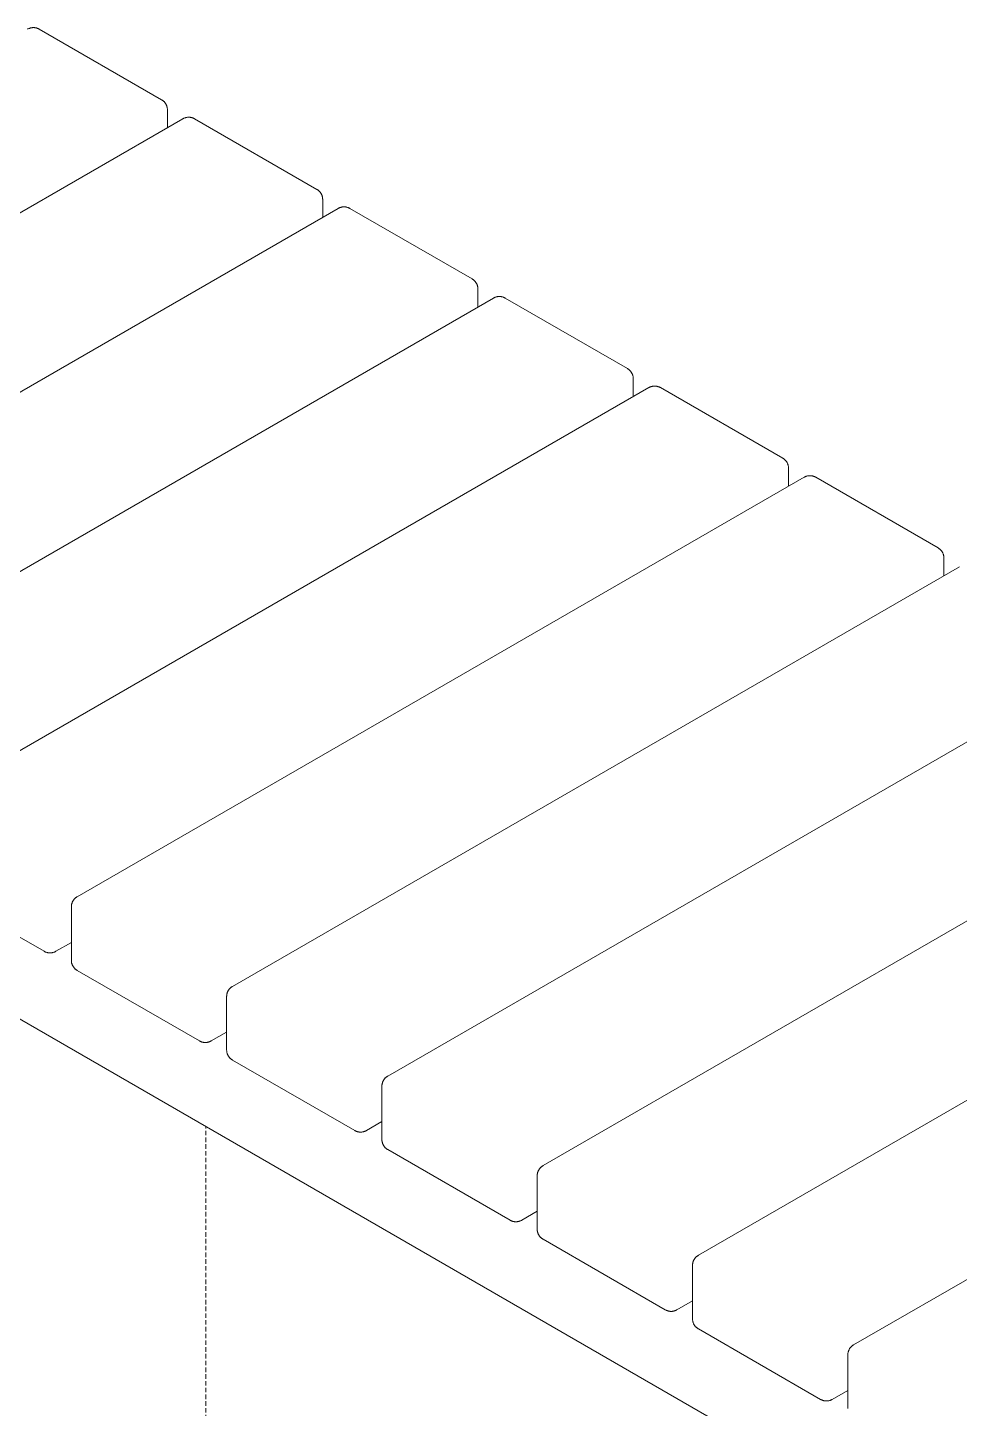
# Model space of a CAD drawing. Header units: millimetres. Extents: x -152 to 4236, y -557 to 2576.
# Drawn here: x 3355.9 to 3618.2, y 873.5 to 1262.4 of the extents above; entities that cross this region are included whole.
import ezdxf

# ---------------------------------------------------------------- set-up
doc = ezdxf.new("R2010")
doc.units = ezdxf.units.MM
doc.linetypes.add('HIDDEN', pattern=[1.905, 1.27, -0.635])
doc.layers.add('ZANO_R', color=7, linetype='Continuous', lineweight=0)
doc.layers.add('ZANO_R_przerywana', color=7, linetype='HIDDEN', lineweight=0)

msp = doc.modelspace()

# ---------------------------------------------------------------- linework, layer by layer
at = {"layer": 'ZANO_R'}
for p, q in [((3355.86, 1261.97), (3355.96, 1262.02)), ((3355.96, 1262.02), (3356.06, 1262.07)), ((3356.06, 1262.07), (3356.16, 1262.12)), ((3356.16, 1262.12), (3356.26, 1262.16)), ((3356.26, 1262.16), (3356.37, 1262.2)), ((3356.37, 1262.2), (3356.47, 1262.24)), ((3356.47, 1262.24), (3356.58, 1262.27)), ((3356.58, 1262.27), (3356.68, 1262.3)), ((3356.68, 1262.3), (3356.79, 1262.33)), ((3356.79, 1262.33), (3356.9, 1262.35)), ((3356.9, 1262.35), (3357.01, 1262.37)), ((3357.01, 1262.37), (3357.12, 1262.39)), ((3357.12, 1262.39), (3357.23, 1262.4)), ((3357.23, 1262.4), (3357.34, 1262.4)), ((3357.34, 1262.4), (3357.45, 1262.41)), ((3357.45, 1262.41), (3357.56, 1262.41)), ((3357.56, 1262.41), (3357.68, 1262.4)), ((3357.68, 1262.4), (3357.79, 1262.4)), ((3357.79, 1262.4), (3357.9, 1262.39)), ((3357.9, 1262.39), (3358.01, 1262.37)), ((3358.01, 1262.37), (3358.12, 1262.35)), ((3358.12, 1262.35), (3358.23, 1262.33)), ((3358.23, 1262.33), (3358.33, 1262.3)), ((3358.33, 1262.3), (3358.44, 1262.27)), ((3358.44, 1262.27), (3358.55, 1262.24)), ((3358.55, 1262.24), (3358.65, 1262.2)), ((3358.65, 1262.2), (3358.75, 1262.16)), ((3358.75, 1262.16), (3358.86, 1262.12)), ((3358.86, 1262.12), (3358.96, 1262.07)), ((3358.96, 1262.07), (3359.06, 1262.02)), ((3359.06, 1262.02), (3359.15, 1261.97)), ((3359.15, 1261.97), (3393.57, 1242.1)), ((3393.57, 1242.1), (3393.66, 1242.04)), ((3393.66, 1242.04), (3393.76, 1241.98)), ((3393.76, 1241.98), (3393.85, 1241.92)), ((3393.85, 1241.92), (3393.94, 1241.85)), ((3393.94, 1241.85), (3394.02, 1241.78)), ((3394.02, 1241.78), (3394.11, 1241.71)), ((3394.11, 1241.71), (3394.19, 1241.63)), ((3394.19, 1241.63), (3394.27, 1241.56)), ((3394.27, 1241.56), (3394.35, 1241.48)), ((3394.35, 1241.48), (3394.42, 1241.39)), ((3394.42, 1241.39), (3394.49, 1241.31)), ((3394.49, 1241.31), (3394.56, 1241.22)), ((3394.56, 1241.22), (3394.62, 1241.13)), ((3394.62, 1241.13), (3394.69, 1241.04)), ((3394.69, 1241.04), (3394.74, 1240.94)), ((3394.74, 1240.94), (3394.8, 1240.85)), ((3394.8, 1240.85), (3394.85, 1240.75)), ((3394.85, 1240.75), (3394.9, 1240.65)), ((3394.9, 1240.65), (3394.95, 1240.55)), ((3394.95, 1240.55), (3394.99, 1240.44)), ((3194.95, 1118.58), (3399.58, 1236.73)), ((3394.99, 1240.44), (3395.03, 1240.34)), ((3395.03, 1240.34), (3395.06, 1240.23)), ((3395.06, 1240.23), (3395.09, 1240.13)), ((3395.09, 1240.13), (3395.12, 1240.02)), ((3395.12, 1240.02), (3395.15, 1239.91)), ((3395.15, 1239.91), (3395.17, 1239.8)), ((3395.17, 1239.8), (3395.18, 1239.69)), ((3395.18, 1239.69), (3395.2, 1239.58)), ((3395.2, 1239.58), (3395.21, 1239.47)), ((3395.21, 1239.47), (3395.21, 1239.36)), ((3395.21, 1239.36), (3395.21, 1239.25)), ((3395.21, 1239.25), (3395.21, 1234.21)), ((3399.58, 1236.73), (3399.68, 1236.78)), ((3399.68, 1236.78), (3399.78, 1236.83)), ((3399.78, 1236.83), (3399.88, 1236.88)), ((3399.88, 1236.88), (3399.98, 1236.92)), ((3399.98, 1236.92), (3400.08, 1236.96)), ((3400.08, 1236.96), (3400.19, 1237)), ((3400.19, 1237), (3400.29, 1237.03)), ((3400.29, 1237.03), (3400.4, 1237.06)), ((3400.4, 1237.06), (3400.51, 1237.09)), ((3400.51, 1237.09), (3400.62, 1237.11)), ((3400.62, 1237.11), (3400.73, 1237.13)), ((3400.73, 1237.13), (3400.84, 1237.15)), ((3400.84, 1237.15), (3400.95, 1237.16)), ((3400.95, 1237.16), (3401.06, 1237.16)), ((3401.06, 1237.16), (3401.17, 1237.17)), ((3401.17, 1237.17), (3401.28, 1237.17)), ((3401.28, 1237.17), (3401.39, 1237.16)), ((3401.39, 1237.16), (3401.5, 1237.16)), ((3401.5, 1237.16), (3401.61, 1237.15)), ((3401.61, 1237.15), (3401.72, 1237.13)), ((3401.72, 1237.13), (3401.83, 1237.11)), ((3401.83, 1237.11), (3401.94, 1237.09)), ((3401.94, 1237.09), (3402.05, 1237.06)), ((3402.05, 1237.06), (3402.16, 1237.03)), ((3402.16, 1237.03), (3402.26, 1237)), ((3402.26, 1237), (3402.37, 1236.96)), ((3402.37, 1236.96), (3402.47, 1236.92)), ((3402.47, 1236.92), (3402.57, 1236.88)), ((3402.57, 1236.88), (3402.67, 1236.83)), ((3402.67, 1236.83), (3402.77, 1236.78)), ((3402.77, 1236.78), (3402.87, 1236.73)), ((3402.87, 1236.73), (3437.29, 1216.86)), ((3437.29, 1216.86), (3437.38, 1216.8)), ((3437.38, 1216.8), (3437.47, 1216.74)), ((3437.47, 1216.74), (3437.57, 1216.68)), ((3437.57, 1216.68), (3437.65, 1216.61)), ((3437.65, 1216.61), (3437.74, 1216.54)), ((3437.74, 1216.54), (3437.83, 1216.47)), ((3437.83, 1216.47), (3437.91, 1216.39)), ((3437.91, 1216.39), (3437.99, 1216.32)), ((3437.99, 1216.32), (3438.06, 1216.24)), ((3438.06, 1216.24), (3438.14, 1216.15)), ((3438.14, 1216.15), (3438.21, 1216.07)), ((3438.21, 1216.07), (3438.28, 1215.98)), ((3438.28, 1215.98), (3438.34, 1215.89)), ((3438.34, 1215.89), (3438.4, 1215.8)), ((3438.4, 1215.8), (3438.46, 1215.7)), ((3438.46, 1215.7), (3438.52, 1215.61)), ((3438.52, 1215.61), (3438.57, 1215.51)), ((3438.57, 1215.51), (3438.62, 1215.41)), ((3438.62, 1215.41), (3438.66, 1215.31)), ((3438.66, 1215.31), (3438.71, 1215.2)), ((3438.71, 1215.2), (3438.74, 1215.1)), ((3438.74, 1215.1), (3438.78, 1214.99)), ((3438.78, 1214.99), (3438.81, 1214.89)), ((3438.81, 1214.89), (3438.84, 1214.78)), ((3438.84, 1214.78), (3438.86, 1214.67)), ((3438.86, 1214.67), (3438.88, 1214.56)), ((3438.88, 1214.56), (3438.9, 1214.45)), ((3438.9, 1214.45), (3438.91, 1214.34)), ((3438.91, 1214.34), (3438.92, 1214.23)), ((3438.92, 1214.23), (3438.93, 1214.12)), ((3438.93, 1214.12), (3438.93, 1214.01)), ((3438.93, 1214.01), (3438.93, 1208.97)), ((3238.67, 1093.34), (3443.3, 1211.49)), ((3443.3, 1211.49), (3443.4, 1211.54)), ((3443.4, 1211.54), (3443.49, 1211.59)), ((3443.49, 1211.59), (3443.59, 1211.64)), ((3443.59, 1211.64), (3443.7, 1211.68)), ((3443.7, 1211.68), (3443.8, 1211.72)), ((3443.8, 1211.72), (3443.91, 1211.76)), ((3443.91, 1211.76), (3444.01, 1211.79)), ((3444.01, 1211.79), (3444.12, 1211.82)), ((3444.12, 1211.82), (3444.23, 1211.85)), ((3444.23, 1211.85), (3444.34, 1211.87)), ((3444.34, 1211.87), (3444.44, 1211.89)), ((3444.44, 1211.89), (3444.55, 1211.91)), ((3444.55, 1211.91), (3444.67, 1211.92)), ((3444.67, 1211.92), (3444.78, 1211.92)), ((3444.78, 1211.92), (3444.89, 1211.93)), ((3444.89, 1211.93), (3445, 1211.93)), ((3445, 1211.93), (3445.11, 1211.92)), ((3445.11, 1211.92), (3445.22, 1211.92)), ((3445.22, 1211.92), (3445.33, 1211.91)), ((3445.33, 1211.91), (3445.44, 1211.89)), ((3445.44, 1211.89), (3445.55, 1211.87)), ((3445.55, 1211.87), (3445.66, 1211.85)), ((3445.66, 1211.85), (3445.77, 1211.82)), ((3445.77, 1211.82), (3445.87, 1211.79)), ((3445.87, 1211.79), (3445.98, 1211.76)), ((3445.98, 1211.76), (3446.08, 1211.72)), ((3446.08, 1211.72), (3446.19, 1211.68)), ((3446.19, 1211.68), (3446.29, 1211.64)), ((3446.29, 1211.64), (3446.39, 1211.59)), ((3446.39, 1211.59), (3446.49, 1211.54)), ((3446.49, 1211.54), (3446.59, 1211.49)), ((3446.59, 1211.49), (3481, 1191.62)), ((3481, 1191.62), (3481.1, 1191.56)), ((3481.1, 1191.56), (3481.19, 1191.5)), ((3481.19, 1191.5), (3481.28, 1191.44)), ((3481.28, 1191.44), (3481.37, 1191.37)), ((3481.37, 1191.37), (3481.46, 1191.3)), ((3481.46, 1191.3), (3481.54, 1191.23)), ((3481.54, 1191.23), (3481.62, 1191.15)), ((3481.62, 1191.15), (3481.7, 1191.08)), ((3481.7, 1191.08), (3481.78, 1191)), ((3481.78, 1191), (3481.85, 1190.91)), ((3481.85, 1190.91), (3481.92, 1190.83)), ((3481.92, 1190.83), (3481.99, 1190.74)), ((3481.99, 1190.74), (3482.06, 1190.65)), ((3482.06, 1190.65), (3482.12, 1190.56)), ((3482.12, 1190.56), (3482.18, 1190.46)), ((3482.18, 1190.46), (3482.23, 1190.37)), ((3482.23, 1190.37), (3482.29, 1190.27)), ((3482.29, 1190.27), (3482.33, 1190.17)), ((3482.33, 1190.17), (3482.38, 1190.07)), ((3482.38, 1190.07), (3482.42, 1189.96)), ((3482.42, 1189.96), (3482.46, 1189.86)), ((3282.38, 1068.1), (3487.02, 1186.25)), ((3482.46, 1189.86), (3482.5, 1189.75)), ((3482.5, 1189.75), (3482.53, 1189.65)), ((3482.53, 1189.65), (3482.55, 1189.54)), ((3482.55, 1189.54), (3482.58, 1189.43)), ((3482.58, 1189.43), (3482.6, 1189.32)), ((3482.6, 1189.32), (3482.62, 1189.21)), ((3482.62, 1189.21), (3482.63, 1189.1)), ((3482.63, 1189.1), (3482.64, 1188.99)), ((3482.64, 1188.99), (3482.64, 1188.88)), ((3482.64, 1188.88), (3482.65, 1188.77)), ((3482.65, 1188.77), (3482.65, 1183.73)), ((3487.02, 1186.25), (3487.11, 1186.3)), ((3487.11, 1186.3), (3487.21, 1186.35)), ((3487.21, 1186.35), (3487.31, 1186.4)), ((3487.31, 1186.4), (3487.41, 1186.44)), ((3487.41, 1186.44), (3487.52, 1186.48)), ((3487.52, 1186.48), (3487.62, 1186.52)), ((3487.62, 1186.52), (3487.73, 1186.55)), ((3487.73, 1186.55), (3487.84, 1186.58)), ((3487.84, 1186.58), (3487.94, 1186.61)), ((3487.94, 1186.61), (3488.05, 1186.63)), ((3488.05, 1186.63), (3488.16, 1186.65)), ((3488.16, 1186.65), (3488.27, 1186.67)), ((3488.27, 1186.67), (3488.38, 1186.68)), ((3488.38, 1186.68), (3488.49, 1186.68)), ((3488.49, 1186.68), (3488.6, 1186.69)), ((3488.6, 1186.69), (3488.71, 1186.69)), ((3488.71, 1186.69), (3488.83, 1186.68)), ((3488.83, 1186.68), (3488.94, 1186.68)), ((3488.94, 1186.68), (3489.05, 1186.67)), ((3489.05, 1186.67), (3489.16, 1186.65)), ((3489.16, 1186.65), (3489.27, 1186.63)), ((3489.27, 1186.63), (3489.38, 1186.61)), ((3489.38, 1186.61), (3489.48, 1186.58)), ((3489.48, 1186.58), (3489.59, 1186.55)), ((3489.59, 1186.55), (3489.7, 1186.52)), ((3489.7, 1186.52), (3489.8, 1186.48)), ((3489.8, 1186.48), (3489.9, 1186.44)), ((3489.9, 1186.44), (3490.01, 1186.4)), ((3490.01, 1186.4), (3490.11, 1186.35)), ((3490.11, 1186.35), (3490.21, 1186.3)), ((3490.21, 1186.3), (3490.3, 1186.25)), ((3490.3, 1186.25), (3524.72, 1166.38)), ((3524.72, 1166.38), (3524.81, 1166.32)), ((3524.81, 1166.32), (3524.91, 1166.26)), ((3524.91, 1166.26), (3525, 1166.2)), ((3525, 1166.2), (3525.09, 1166.13)), ((3525.09, 1166.13), (3525.17, 1166.06)), ((3525.17, 1166.06), (3525.26, 1165.99)), ((3525.26, 1165.99), (3525.34, 1165.91)), ((3525.34, 1165.91), (3525.42, 1165.84)), ((3525.42, 1165.84), (3525.5, 1165.76)), ((3525.5, 1165.76), (3525.57, 1165.67)), ((3525.57, 1165.67), (3525.64, 1165.59)), ((3525.64, 1165.59), (3525.71, 1165.5)), ((3525.71, 1165.5), (3525.77, 1165.41)), ((3525.77, 1165.41), (3525.84, 1165.32)), ((3525.84, 1165.32), (3525.89, 1165.22)), ((3525.89, 1165.22), (3525.95, 1165.13)), ((3525.95, 1165.13), (3526, 1165.03)), ((3526, 1165.03), (3526.05, 1164.93)), ((3526.05, 1164.93), (3526.1, 1164.83)), ((3526.1, 1164.83), (3526.14, 1164.72)), ((3526.14, 1164.72), (3526.18, 1164.62)), ((3526.18, 1164.62), (3526.21, 1164.51)), ((3526.21, 1164.51), (3526.24, 1164.41)), ((3526.24, 1164.41), (3526.27, 1164.3)), ((3526.27, 1164.3), (3526.3, 1164.19)), ((3526.3, 1164.19), (3526.32, 1164.08)), ((3526.32, 1164.08), (3526.33, 1163.97)), ((3526.33, 1163.97), (3526.35, 1163.86)), ((3526.35, 1163.86), (3526.36, 1163.75)), ((3526.36, 1163.75), (3526.36, 1163.64)), ((3526.36, 1163.64), (3526.36, 1163.53)), ((3526.36, 1163.53), (3526.36, 1158.49)), ((3326.1, 1042.86), (3530.73, 1161.01)), ((3530.73, 1161.01), (3530.83, 1161.06)), ((3530.83, 1161.06), (3530.93, 1161.11)), ((3530.93, 1161.11), (3531.03, 1161.16)), ((3531.03, 1161.16), (3531.13, 1161.2)), ((3531.13, 1161.2), (3531.23, 1161.24)), ((3531.23, 1161.24), (3531.34, 1161.28)), ((3531.34, 1161.28), (3531.44, 1161.31)), ((3531.44, 1161.31), (3531.55, 1161.34)), ((3531.55, 1161.34), (3531.66, 1161.37)), ((3531.66, 1161.37), (3531.77, 1161.39)), ((3531.77, 1161.39), (3531.88, 1161.41)), ((3531.88, 1161.41), (3531.99, 1161.43)), ((3531.99, 1161.43), (3532.1, 1161.44)), ((3532.1, 1161.44), (3532.21, 1161.44)), ((3532.21, 1161.44), (3532.32, 1161.45)), ((3532.32, 1161.45), (3532.43, 1161.45)), ((3532.43, 1161.45), (3532.54, 1161.44)), ((3532.54, 1161.44), (3532.65, 1161.44)), ((3532.65, 1161.44), (3532.76, 1161.43)), ((3532.76, 1161.43), (3532.87, 1161.41)), ((3532.87, 1161.41), (3532.98, 1161.39)), ((3532.98, 1161.39), (3533.09, 1161.37)), ((3533.09, 1161.37), (3533.2, 1161.34)), ((3533.2, 1161.34), (3533.31, 1161.31)), ((3533.31, 1161.31), (3533.41, 1161.28)), ((3533.41, 1161.28), (3533.52, 1161.24)), ((3533.52, 1161.24), (3533.62, 1161.2)), ((3533.62, 1161.2), (3533.72, 1161.16)), ((3533.72, 1161.16), (3533.82, 1161.11)), ((3533.82, 1161.11), (3533.92, 1161.06)), ((3533.92, 1161.06), (3534.02, 1161.01)), ((3534.02, 1161.01), (3568.44, 1141.14)), ((3568.44, 1141.14), (3568.53, 1141.08)), ((3568.53, 1141.08), (3568.62, 1141.02)), ((3568.62, 1141.02), (3568.72, 1140.96)), ((3568.72, 1140.96), (3568.8, 1140.89)), ((3568.8, 1140.89), (3568.89, 1140.82)), ((3568.89, 1140.82), (3568.98, 1140.75)), ((3568.98, 1140.75), (3569.06, 1140.67)), ((3569.06, 1140.67), (3569.14, 1140.6)), ((3569.14, 1140.6), (3569.21, 1140.52)), ((3569.21, 1140.52), (3569.29, 1140.43)), ((3569.29, 1140.43), (3569.36, 1140.35)), ((3569.36, 1140.35), (3569.43, 1140.26)), ((3569.43, 1140.26), (3569.49, 1140.17)), ((3569.49, 1140.17), (3569.55, 1140.08)), ((3569.55, 1140.08), (3569.61, 1139.98)), ((3569.61, 1139.98), (3569.67, 1139.89)), ((3569.67, 1139.89), (3569.72, 1139.79)), ((3569.72, 1139.79), (3569.77, 1139.69)), ((3569.77, 1139.69), (3569.81, 1139.59)), ((3569.81, 1139.59), (3569.86, 1139.48)), ((3569.86, 1139.48), (3569.89, 1139.38)), ((3369.82, 1017.62), (3574.45, 1135.77)), ((3569.89, 1139.38), (3569.93, 1139.27)), ((3569.93, 1139.27), (3569.96, 1139.17)), ((3569.96, 1139.17), (3569.99, 1139.06)), ((3569.99, 1139.06), (3570.01, 1138.95)), ((3570.01, 1138.95), (3570.03, 1138.84)), ((3570.03, 1138.84), (3570.05, 1138.73)), ((3570.05, 1138.73), (3570.06, 1138.62)), ((3570.06, 1138.62), (3570.07, 1138.51)), ((3570.07, 1138.51), (3570.08, 1138.4)), ((3570.08, 1138.4), (3570.08, 1138.29)), ((3570.08, 1138.29), (3570.08, 1133.25)), ((3574.45, 1135.77), (3574.55, 1135.82)), ((3574.55, 1135.82), (3574.64, 1135.87)), ((3574.64, 1135.87), (3574.75, 1135.92)), ((3574.75, 1135.92), (3574.85, 1135.96)), ((3574.85, 1135.96), (3574.95, 1136)), ((3574.95, 1136), (3575.06, 1136.04)), ((3575.06, 1136.04), (3575.16, 1136.07)), ((3575.16, 1136.07), (3575.27, 1136.1)), ((3575.27, 1136.1), (3575.38, 1136.13)), ((3575.38, 1136.13), (3575.49, 1136.15)), ((3575.49, 1136.15), (3575.59, 1136.17)), ((3575.59, 1136.17), (3575.7, 1136.19)), ((3575.7, 1136.19), (3575.82, 1136.2)), ((3575.82, 1136.2), (3575.93, 1136.2)), ((3575.93, 1136.2), (3576.04, 1136.21)), ((3576.04, 1136.21), (3576.15, 1136.21)), ((3576.15, 1136.21), (3576.26, 1136.2)), ((3576.26, 1136.2), (3576.37, 1136.2)), ((3576.37, 1136.2), (3576.48, 1136.19)), ((3576.48, 1136.19), (3576.59, 1136.17)), ((3576.59, 1136.17), (3576.7, 1136.15)), ((3576.7, 1136.15), (3576.81, 1136.13)), ((3576.81, 1136.13), (3576.92, 1136.1)), ((3576.92, 1136.1), (3577.02, 1136.07)), ((3577.02, 1136.07), (3577.13, 1136.04)), ((3577.13, 1136.04), (3577.24, 1136)), ((3577.24, 1136), (3577.34, 1135.96)), ((3577.34, 1135.96), (3577.44, 1135.92)), ((3577.44, 1135.92), (3577.54, 1135.87)), ((3577.54, 1135.87), (3577.64, 1135.82)), ((3577.64, 1135.82), (3577.74, 1135.77)), ((3577.74, 1135.77), (3612.15, 1115.9)), ((3103.58, 1127.55), (3931.41, 649.6)), ((3612.15, 1115.9), (3612.25, 1115.84)), ((3612.25, 1115.84), (3612.34, 1115.78)), ((3612.34, 1115.78), (3612.43, 1115.72)), ((3612.43, 1115.72), (3612.52, 1115.65)), ((3612.52, 1115.65), (3612.61, 1115.58)), ((3612.61, 1115.58), (3612.69, 1115.51)), ((3612.69, 1115.51), (3612.77, 1115.43)), ((3612.77, 1115.43), (3612.85, 1115.36)), ((3612.85, 1115.36), (3612.93, 1115.28)), ((3612.93, 1115.28), (3613, 1115.19)), ((3613, 1115.19), (3613.07, 1115.11)), ((3613.07, 1115.11), (3613.14, 1115.02)), ((3613.14, 1115.02), (3613.21, 1114.93)), ((3613.21, 1114.93), (3613.27, 1114.84)), ((3613.27, 1114.84), (3613.33, 1114.74)), ((3613.33, 1114.74), (3613.38, 1114.65)), ((3613.38, 1114.65), (3613.44, 1114.55)), ((3613.44, 1114.55), (3613.48, 1114.45)), ((3613.48, 1114.45), (3613.53, 1114.35)), ((3613.53, 1114.35), (3613.57, 1114.24)), ((3613.57, 1114.24), (3613.61, 1114.14)), ((3613.61, 1114.14), (3613.65, 1114.03)), ((3613.65, 1114.03), (3613.68, 1113.93)), ((3613.68, 1113.93), (3613.71, 1113.82)), ((3613.71, 1113.82), (3613.73, 1113.71)), ((3613.73, 1113.71), (3613.75, 1113.6)), ((3613.75, 1113.6), (3613.77, 1113.49)), ((3613.77, 1113.49), (3613.78, 1113.38)), ((3613.78, 1113.38), (3613.79, 1113.27)), ((3613.79, 1113.27), (3613.79, 1113.16)), ((3613.79, 1113.16), (3613.8, 1113.05)), ((3613.8, 1113.05), (3613.8, 1108.01)), ((3413.53, 992.38), (3618.17, 1110.53)), ((3457.25, 967.14), (3661.88, 1085.29)), ((3500.97, 941.9), (3705.6, 1060.05)), ((3544.68, 916.66), (3749.32, 1034.81)), ((3360.52, 1002.26), (3326.1, 1022.13)), ((3368.17, 1014.89), (3368.18, 1015)), ((3368.18, 1015), (3368.19, 1015.11)), ((3368.19, 1015.11), (3368.2, 1015.22)), ((3368.2, 1015.22), (3368.22, 1015.33)), ((3368.22, 1015.33), (3368.24, 1015.44)), ((3368.24, 1015.44), (3368.26, 1015.55)), ((3368.26, 1015.55), (3368.29, 1015.65)), ((3368.29, 1015.65), (3368.32, 1015.76)), ((3368.32, 1015.76), (3368.36, 1015.87)), ((3368.36, 1015.87), (3368.4, 1015.97)), ((3368.4, 1015.97), (3368.44, 1016.07)), ((3368.44, 1016.07), (3368.48, 1016.17)), ((3368.48, 1016.17), (3368.53, 1016.27)), ((3368.53, 1016.27), (3368.59, 1016.37)), ((3368.59, 1016.37), (3368.64, 1016.47)), ((3368.64, 1016.47), (3368.7, 1016.56)), ((3368.7, 1016.56), (3368.76, 1016.65)), ((3368.76, 1016.65), (3368.83, 1016.74)), ((3368.83, 1016.74), (3368.9, 1016.83)), ((3368.9, 1016.83), (3368.97, 1016.92)), ((3368.97, 1016.92), (3369.04, 1017)), ((3369.04, 1017), (3369.12, 1017.08)), ((3369.12, 1017.08), (3369.2, 1017.16)), ((3369.2, 1017.16), (3369.28, 1017.23)), ((3369.28, 1017.23), (3369.36, 1017.31)), ((3369.36, 1017.31), (3369.45, 1017.38)), ((3369.45, 1017.38), (3369.54, 1017.44)), ((3369.54, 1017.44), (3369.63, 1017.51)), ((3369.63, 1017.51), (3369.72, 1017.57)), ((3369.72, 1017.57), (3369.82, 1017.62)), ((3368.17, 1014.78), (3368.17, 1014.89)), ((3368.17, 999.74), (3368.17, 1014.78)), ((3588.4, 891.42), (3793.03, 1009.57)), ((3368.17, 1004.78), (3363.8, 1002.26)), ((3360.61, 1002.21), (3360.52, 1002.26)), ((3360.71, 1002.16), (3360.61, 1002.21)), ((3360.81, 1002.11), (3360.71, 1002.16)), ((3360.91, 1002.07), (3360.81, 1002.11)), ((3361.02, 1002.03), (3360.91, 1002.07)), ((3361.12, 1001.99), (3361.02, 1002.03)), ((3361.23, 1001.96), (3361.12, 1001.99)), ((3361.34, 1001.93), (3361.23, 1001.96)), ((3361.44, 1001.9), (3361.34, 1001.93)), ((3361.55, 1001.88), (3361.44, 1001.9)), ((3361.66, 1001.86), (3361.55, 1001.88)), ((3361.77, 1001.84), (3361.66, 1001.86)), ((3361.88, 1001.83), (3361.77, 1001.84)), ((3361.99, 1001.83), (3361.88, 1001.83)), ((3362.1, 1001.82), (3361.99, 1001.83)), ((3362.22, 1001.82), (3362.1, 1001.82)), ((3362.33, 1001.83), (3362.22, 1001.82)), ((3362.44, 1001.83), (3362.33, 1001.83)), ((3362.55, 1001.84), (3362.44, 1001.83)), ((3362.66, 1001.86), (3362.55, 1001.84)), ((3362.77, 1001.88), (3362.66, 1001.86)), ((3362.88, 1001.9), (3362.77, 1001.88)), ((3362.98, 1001.93), (3362.88, 1001.9)), ((3363.09, 1001.96), (3362.98, 1001.93)), ((3363.2, 1001.99), (3363.09, 1001.96)), ((3363.3, 1002.03), (3363.2, 1001.99)), ((3363.41, 1002.07), (3363.3, 1002.03)), ((3363.51, 1002.11), (3363.41, 1002.07)), ((3363.61, 1002.16), (3363.51, 1002.11)), ((3363.71, 1002.21), (3363.61, 1002.16)), ((3363.8, 1002.26), (3363.71, 1002.21)), ((3368.17, 999.63), (3368.17, 999.74)), ((3368.18, 999.52), (3368.17, 999.63)), ((3368.19, 999.41), (3368.18, 999.52)), ((3368.2, 999.3), (3368.19, 999.41)), ((3368.22, 999.19), (3368.2, 999.3)), ((3368.24, 999.08), (3368.22, 999.19)), ((3368.26, 998.97), (3368.24, 999.08)), ((3368.29, 998.86), (3368.26, 998.97)), ((3368.32, 998.76), (3368.29, 998.86)), ((3368.36, 998.65), (3368.32, 998.76)), ((3368.4, 998.55), (3368.36, 998.65)), ((3368.44, 998.44), (3368.4, 998.55)), ((3368.48, 998.34), (3368.44, 998.44)), ((3368.53, 998.24), (3368.48, 998.34)), ((3368.59, 998.14), (3368.53, 998.24)), ((3368.64, 998.05), (3368.59, 998.14)), ((3368.7, 997.95), (3368.64, 998.05)), ((3368.76, 997.86), (3368.7, 997.95)), ((3368.83, 997.77), (3368.76, 997.86)), ((3368.9, 997.68), (3368.83, 997.77)), ((3368.97, 997.6), (3368.9, 997.68)), ((3369.04, 997.51), (3368.97, 997.6)), ((3369.12, 997.43), (3369.04, 997.51)), ((3369.2, 997.36), (3369.12, 997.43)), ((3369.28, 997.28), (3369.2, 997.36)), ((3369.36, 997.21), (3369.28, 997.28)), ((3369.45, 997.14), (3369.36, 997.21)), ((3369.54, 997.07), (3369.45, 997.14)), ((3369.63, 997.01), (3369.54, 997.07)), ((3369.72, 996.95), (3369.63, 997.01)), ((3369.82, 996.89), (3369.72, 996.95)), ((3404.23, 977.02), (3369.82, 996.89)), ((3412.61, 991.59), (3412.68, 991.68)), ((3412.68, 991.68), (3412.76, 991.76)), ((3412.76, 991.76), (3412.83, 991.84)), ((3412.83, 991.84), (3412.91, 991.92)), ((3412.91, 991.92), (3412.99, 991.99)), ((3412.99, 991.99), (3413.08, 992.07)), ((3413.08, 992.07), (3413.17, 992.14)), ((3413.17, 992.14), (3413.25, 992.2)), ((3413.25, 992.2), (3413.35, 992.27)), ((3413.35, 992.27), (3413.44, 992.33)), ((3413.44, 992.33), (3413.53, 992.38)), ((3411.89, 989.65), (3411.9, 989.76)), ((3411.89, 989.54), (3411.89, 989.65)), ((3411.89, 974.5), (3411.89, 989.54)), ((3411.9, 989.76), (3411.91, 989.87)), ((3411.91, 989.87), (3411.92, 989.98)), ((3411.92, 989.98), (3411.94, 990.09)), ((3411.94, 990.09), (3411.96, 990.2)), ((3411.96, 990.2), (3411.98, 990.31)), ((3411.98, 990.31), (3412.01, 990.41)), ((3412.01, 990.41), (3412.04, 990.52)), ((3412.04, 990.52), (3412.08, 990.63)), ((3412.08, 990.63), (3412.11, 990.73)), ((3412.11, 990.73), (3412.16, 990.83)), ((3412.16, 990.83), (3412.2, 990.93)), ((3412.2, 990.93), (3412.25, 991.03)), ((3412.25, 991.03), (3412.3, 991.13)), ((3412.3, 991.13), (3412.36, 991.23)), ((3412.36, 991.23), (3412.42, 991.32)), ((3412.42, 991.32), (3412.48, 991.41)), ((3412.48, 991.41), (3412.54, 991.5)), ((3412.54, 991.5), (3412.61, 991.59)), ((3404.33, 976.97), (3404.23, 977.02)), ((3404.43, 976.92), (3404.33, 976.97)), ((3404.53, 976.87), (3404.43, 976.92)), ((3404.63, 976.83), (3404.53, 976.87)), ((3404.73, 976.79), (3404.63, 976.83)), ((3404.84, 976.75), (3404.73, 976.79)), ((3404.95, 976.72), (3404.84, 976.75)), ((3405.05, 976.69), (3404.95, 976.72)), ((3405.16, 976.66), (3405.05, 976.69)), ((3405.27, 976.64), (3405.16, 976.66)), ((3405.38, 976.62), (3405.27, 976.64)), ((3405.49, 976.6), (3405.38, 976.62)), ((3405.6, 976.59), (3405.49, 976.6)), ((3405.71, 976.59), (3405.6, 976.59)), ((3405.82, 976.58), (3405.71, 976.59)), ((3405.93, 976.58), (3405.82, 976.58)), ((3406.04, 976.59), (3405.93, 976.58)), ((3406.15, 976.59), (3406.04, 976.59)), ((3406.26, 976.6), (3406.15, 976.59)), ((3406.37, 976.62), (3406.26, 976.6)), ((3406.48, 976.64), (3406.37, 976.62)), ((3406.59, 976.66), (3406.48, 976.64)), ((3406.7, 976.69), (3406.59, 976.66)), ((3406.81, 976.72), (3406.7, 976.69)), ((3406.91, 976.75), (3406.81, 976.72)), ((3407.02, 976.79), (3406.91, 976.75)), ((3407.12, 976.83), (3407.02, 976.79)), ((3407.22, 976.87), (3407.12, 976.83)), ((3407.32, 976.92), (3407.22, 976.87)), ((3407.42, 976.97), (3407.32, 976.92)), ((3407.52, 977.02), (3407.42, 976.97)), ((3411.89, 979.54), (3407.52, 977.02)), ((3411.89, 974.39), (3411.89, 974.5)), ((3411.9, 974.28), (3411.89, 974.39)), ((3411.91, 974.17), (3411.9, 974.28)), ((3411.92, 974.06), (3411.91, 974.17)), ((3411.94, 973.95), (3411.92, 974.06)), ((3411.96, 973.84), (3411.94, 973.95)), ((3411.98, 973.73), (3411.96, 973.84)), ((3412.01, 973.62), (3411.98, 973.73)), ((3412.04, 973.52), (3412.01, 973.62)), ((3412.08, 973.41), (3412.04, 973.52)), ((3412.11, 973.31), (3412.08, 973.41)), ((3412.16, 973.2), (3412.11, 973.31)), ((3412.2, 973.1), (3412.16, 973.2)), ((3412.25, 973), (3412.2, 973.1)), ((3412.3, 972.9), (3412.25, 973)), ((3412.36, 972.81), (3412.3, 972.9)), ((3412.42, 972.71), (3412.36, 972.81)), ((3412.48, 972.62), (3412.42, 972.71)), ((3412.54, 972.53), (3412.48, 972.62)), ((3412.61, 972.44), (3412.54, 972.53)), ((3412.68, 972.36), (3412.61, 972.44)), ((3412.76, 972.27), (3412.68, 972.36)), ((3412.83, 972.19), (3412.76, 972.27)), ((3412.91, 972.12), (3412.83, 972.19)), ((3412.99, 972.04), (3412.91, 972.12)), ((3413.08, 971.97), (3412.99, 972.04)), ((3413.17, 971.9), (3413.08, 971.97)), ((3413.25, 971.83), (3413.17, 971.9)), ((3413.35, 971.77), (3413.25, 971.83)), ((3413.44, 971.71), (3413.35, 971.77)), ((3413.53, 971.65), (3413.44, 971.71)), ((3447.95, 951.78), (3413.53, 971.65)), ((3455.61, 964.52), (3455.62, 964.63)), ((3455.61, 964.41), (3455.61, 964.52)), ((3455.61, 964.3), (3455.61, 964.41)), ((3455.62, 964.63), (3455.64, 964.74)), ((3455.64, 964.74), (3455.65, 964.85)), ((3455.65, 964.85), (3455.67, 964.96)), ((3455.67, 964.96), (3455.7, 965.07)), ((3455.7, 965.07), (3455.73, 965.17)), ((3455.73, 965.17), (3455.76, 965.28)), ((3455.76, 965.28), (3455.79, 965.39)), ((3455.79, 965.39), (3455.83, 965.49)), ((3455.83, 965.49), (3455.87, 965.59)), ((3455.87, 965.59), (3455.92, 965.69)), ((3455.92, 965.69), (3455.97, 965.79)), ((3455.97, 965.79), (3456.02, 965.89)), ((3456.02, 965.89), (3456.07, 965.99)), ((3456.07, 965.99), (3456.13, 966.08)), ((3456.13, 966.08), (3456.2, 966.17)), ((3456.2, 966.17), (3456.26, 966.26)), ((3456.26, 966.26), (3456.33, 966.35)), ((3456.33, 966.35), (3456.4, 966.44)), ((3456.4, 966.44), (3456.47, 966.52)), ((3456.47, 966.52), (3456.55, 966.6)), ((3456.55, 966.6), (3456.63, 966.68)), ((3456.63, 966.68), (3456.71, 966.75)), ((3456.71, 966.75), (3456.8, 966.83)), ((3456.8, 966.83), (3456.88, 966.9)), ((3456.88, 966.9), (3456.97, 966.96)), ((3456.97, 966.96), (3457.06, 967.03)), ((3457.06, 967.03), (3457.16, 967.09)), ((3457.16, 967.09), (3457.25, 967.14)), ((3455.61, 949.26), (3455.61, 964.3)), ((3455.61, 954.3), (3451.24, 951.78)), ((3448.05, 951.73), (3447.95, 951.78)), ((3448.15, 951.68), (3448.05, 951.73)), ((3448.25, 951.63), (3448.15, 951.68)), ((3448.35, 951.59), (3448.25, 951.63)), ((3448.45, 951.55), (3448.35, 951.59)), ((3448.56, 951.51), (3448.45, 951.55)), ((3448.66, 951.48), (3448.56, 951.51)), ((3448.77, 951.45), (3448.66, 951.48)), ((3448.88, 951.42), (3448.77, 951.45)), ((3448.99, 951.4), (3448.88, 951.42)), ((3449.1, 951.38), (3448.99, 951.4)), ((3449.21, 951.36), (3449.1, 951.38)), ((3449.32, 951.35), (3449.21, 951.36)), ((3449.43, 951.35), (3449.32, 951.35)), ((3449.54, 951.34), (3449.43, 951.35)), ((3449.65, 951.34), (3449.54, 951.34)), ((3449.76, 951.35), (3449.65, 951.34)), ((3449.87, 951.35), (3449.76, 951.35)), ((3449.98, 951.36), (3449.87, 951.35)), ((3450.09, 951.38), (3449.98, 951.36)), ((3450.2, 951.4), (3450.09, 951.38)), ((3450.31, 951.42), (3450.2, 951.4)), ((3450.42, 951.45), (3450.31, 951.42)), ((3450.52, 951.48), (3450.42, 951.45)), ((3450.63, 951.51), (3450.52, 951.48)), ((3450.74, 951.55), (3450.63, 951.51)), ((3450.84, 951.59), (3450.74, 951.55)), ((3450.94, 951.63), (3450.84, 951.59)), ((3451.04, 951.68), (3450.94, 951.63)), ((3451.14, 951.73), (3451.04, 951.68)), ((3451.24, 951.78), (3451.14, 951.73)), ((3455.61, 949.15), (3455.61, 949.26)), ((3455.61, 949.04), (3455.61, 949.15)), ((3455.62, 948.93), (3455.61, 949.04)), ((3455.64, 948.82), (3455.62, 948.93)), ((3455.65, 948.71), (3455.64, 948.82)), ((3455.67, 948.6), (3455.65, 948.71)), ((3455.7, 948.49), (3455.67, 948.6)), ((3455.73, 948.38), (3455.7, 948.49)), ((3455.76, 948.28), (3455.73, 948.38)), ((3455.79, 948.17), (3455.76, 948.28)), ((3455.83, 948.07), (3455.79, 948.17)), ((3455.87, 947.96), (3455.83, 948.07)), ((3455.92, 947.86), (3455.87, 947.96)), ((3455.97, 947.76), (3455.92, 947.86)), ((3456.02, 947.66), (3455.97, 947.76)), ((3456.07, 947.57), (3456.02, 947.66)), ((3456.13, 947.47), (3456.07, 947.57)), ((3456.2, 947.38), (3456.13, 947.47)), ((3456.26, 947.29), (3456.2, 947.38)), ((3456.33, 947.2), (3456.26, 947.29)), ((3456.4, 947.12), (3456.33, 947.2)), ((3456.47, 947.03), (3456.4, 947.12)), ((3456.55, 946.95), (3456.47, 947.03)), ((3456.63, 946.88), (3456.55, 946.95)), ((3456.71, 946.8), (3456.63, 946.88)), ((3456.8, 946.73), (3456.71, 946.8)), ((3456.88, 946.66), (3456.8, 946.73)), ((3456.97, 946.59), (3456.88, 946.66)), ((3457.06, 946.53), (3456.97, 946.59)), ((3457.16, 946.47), (3457.06, 946.53)), ((3457.25, 946.41), (3457.16, 946.47)), ((3491.67, 926.54), (3457.25, 946.41)), ((3499.98, 941.03), (3500.05, 941.11)), ((3500.05, 941.11), (3500.12, 941.2)), ((3500.12, 941.2), (3500.19, 941.28)), ((3500.19, 941.28), (3500.27, 941.36)), ((3500.27, 941.36), (3500.35, 941.44)), ((3500.35, 941.44), (3500.43, 941.52)), ((3500.43, 941.52), (3500.51, 941.59)), ((3500.51, 941.59), (3500.6, 941.66)), ((3500.6, 941.66), (3500.69, 941.72)), ((3500.69, 941.72), (3500.78, 941.79)), ((3500.78, 941.79), (3500.87, 941.85)), ((3500.87, 941.85), (3500.97, 941.9)), ((3499.32, 939.17), (3499.33, 939.28)), ((3499.32, 939.06), (3499.32, 939.17)), ((3499.32, 924.02), (3499.32, 939.06)), ((3499.33, 939.28), (3499.34, 939.39)), ((3499.34, 939.39), (3499.35, 939.5)), ((3499.35, 939.5), (3499.37, 939.61)), ((3499.37, 939.61), (3499.39, 939.72)), ((3499.39, 939.72), (3499.41, 939.83)), ((3499.41, 939.83), (3499.44, 939.93)), ((3499.44, 939.93), (3499.47, 940.04)), ((3499.47, 940.04), (3499.51, 940.15)), ((3499.51, 940.15), (3499.55, 940.25)), ((3499.55, 940.25), (3499.59, 940.35)), ((3499.59, 940.35), (3499.63, 940.45)), ((3499.63, 940.45), (3499.68, 940.55)), ((3499.68, 940.55), (3499.74, 940.65)), ((3499.74, 940.65), (3499.79, 940.75)), ((3499.79, 940.75), (3499.85, 940.84)), ((3499.85, 940.84), (3499.91, 940.93)), ((3499.91, 940.93), (3499.98, 941.03)), ((3491.76, 926.49), (3491.67, 926.54)), ((3491.86, 926.44), (3491.76, 926.49)), ((3491.96, 926.39), (3491.86, 926.44)), ((3492.06, 926.35), (3491.96, 926.39)), ((3492.17, 926.31), (3492.06, 926.35)), ((3492.27, 926.27), (3492.17, 926.31)), ((3492.38, 926.24), (3492.27, 926.27)), ((3492.49, 926.21), (3492.38, 926.24)), ((3492.59, 926.18), (3492.49, 926.21)), ((3492.7, 926.16), (3492.59, 926.18)), ((3492.81, 926.14), (3492.7, 926.16)), ((3492.92, 926.12), (3492.81, 926.14)), ((3493.03, 926.11), (3492.92, 926.12)), ((3493.14, 926.11), (3493.03, 926.11)), ((3493.25, 926.1), (3493.14, 926.11)), ((3493.37, 926.1), (3493.25, 926.1)), ((3493.48, 926.11), (3493.37, 926.1)), ((3493.59, 926.11), (3493.48, 926.11)), ((3493.7, 926.12), (3493.59, 926.11)), ((3493.81, 926.14), (3493.7, 926.12)), ((3493.92, 926.16), (3493.81, 926.14)), ((3494.03, 926.18), (3493.92, 926.16)), ((3494.13, 926.21), (3494.03, 926.18)), ((3494.24, 926.24), (3494.13, 926.21)), ((3494.35, 926.27), (3494.24, 926.24)), ((3494.45, 926.31), (3494.35, 926.27)), ((3494.56, 926.35), (3494.45, 926.31)), ((3494.66, 926.39), (3494.56, 926.35)), ((3494.76, 926.44), (3494.66, 926.39)), ((3494.86, 926.49), (3494.76, 926.44)), ((3494.95, 926.54), (3494.86, 926.49)), ((3499.32, 929.06), (3494.95, 926.54)), ((3499.32, 923.91), (3499.32, 924.02)), ((3499.33, 923.8), (3499.32, 923.91)), ((3499.34, 923.69), (3499.33, 923.8)), ((3499.35, 923.58), (3499.34, 923.69)), ((3499.37, 923.47), (3499.35, 923.58)), ((3499.39, 923.36), (3499.37, 923.47)), ((3499.41, 923.25), (3499.39, 923.36)), ((3499.44, 923.14), (3499.41, 923.25)), ((3499.47, 923.04), (3499.44, 923.14)), ((3499.51, 922.93), (3499.47, 923.04)), ((3499.55, 922.83), (3499.51, 922.93)), ((3499.59, 922.72), (3499.55, 922.83)), ((3499.63, 922.62), (3499.59, 922.72)), ((3499.68, 922.52), (3499.63, 922.62)), ((3499.74, 922.42), (3499.68, 922.52)), ((3499.79, 922.33), (3499.74, 922.42)), ((3499.85, 922.23), (3499.79, 922.33)), ((3499.91, 922.14), (3499.85, 922.23)), ((3499.98, 922.05), (3499.91, 922.14)), ((3500.05, 921.96), (3499.98, 922.05)), ((3500.12, 921.88), (3500.05, 921.96)), ((3500.19, 921.79), (3500.12, 921.88)), ((3500.27, 921.71), (3500.19, 921.79)), ((3500.35, 921.64), (3500.27, 921.71)), ((3500.43, 921.56), (3500.35, 921.64)), ((3500.51, 921.49), (3500.43, 921.56)), ((3500.6, 921.42), (3500.51, 921.49)), ((3500.69, 921.35), (3500.6, 921.42)), ((3500.78, 921.29), (3500.69, 921.35)), ((3500.87, 921.23), (3500.78, 921.29)), ((3500.97, 921.17), (3500.87, 921.23)), ((3535.38, 901.3), (3500.97, 921.17)), ((3543.04, 913.93), (3543.05, 914.04)), ((3543.04, 913.82), (3543.04, 913.93)), ((3543.05, 914.04), (3543.06, 914.15)), ((3543.06, 914.15), (3543.07, 914.26)), ((3543.07, 914.26), (3543.09, 914.37)), ((3543.09, 914.37), (3543.11, 914.48)), ((3543.11, 914.48), (3543.13, 914.59)), ((3543.13, 914.59), (3543.16, 914.69)), ((3543.16, 914.69), (3543.19, 914.8)), ((3543.19, 914.8), (3543.23, 914.91)), ((3543.23, 914.91), (3543.26, 915.01)), ((3543.26, 915.01), (3543.31, 915.11)), ((3543.31, 915.11), (3543.35, 915.21)), ((3543.35, 915.21), (3543.4, 915.31)), ((3543.4, 915.31), (3543.45, 915.41)), ((3543.45, 915.41), (3543.51, 915.51)), ((3543.51, 915.51), (3543.57, 915.6)), ((3543.57, 915.6), (3543.63, 915.7)), ((3543.63, 915.7), (3543.69, 915.79)), ((3543.69, 915.79), (3543.76, 915.87)), ((3543.76, 915.87), (3543.83, 915.96)), ((3543.83, 915.96), (3543.91, 916.04)), ((3543.91, 916.04), (3543.98, 916.12)), ((3543.98, 916.12), (3544.06, 916.2)), ((3544.06, 916.2), (3544.14, 916.28)), ((3544.14, 916.28), (3544.23, 916.35)), ((3544.23, 916.35), (3544.32, 916.42)), ((3544.32, 916.42), (3544.4, 916.48)), ((3544.4, 916.48), (3544.5, 916.55)), ((3544.5, 916.55), (3544.59, 916.61)), ((3544.59, 916.61), (3544.68, 916.66)), ((3543.04, 898.78), (3543.04, 913.82)), ((3543.04, 903.82), (3538.67, 901.3)), ((3535.48, 901.25), (3535.38, 901.3)), ((3535.58, 901.2), (3535.48, 901.25)), ((3535.68, 901.15), (3535.58, 901.2)), ((3535.78, 901.11), (3535.68, 901.15)), ((3535.88, 901.07), (3535.78, 901.11)), ((3535.99, 901.03), (3535.88, 901.07)), ((3536.1, 901), (3535.99, 901.03)), ((3536.2, 900.97), (3536.1, 901)), ((3536.31, 900.94), (3536.2, 900.97)), ((3536.42, 900.92), (3536.31, 900.94)), ((3536.53, 900.9), (3536.42, 900.92)), ((3536.64, 900.88), (3536.53, 900.9)), ((3536.75, 900.87), (3536.64, 900.88)), ((3536.86, 900.87), (3536.75, 900.87)), ((3536.97, 900.86), (3536.86, 900.87)), ((3537.08, 900.86), (3536.97, 900.86)), ((3537.19, 900.87), (3537.08, 900.86)), ((3537.3, 900.87), (3537.19, 900.87)), ((3537.41, 900.88), (3537.3, 900.87)), ((3537.52, 900.9), (3537.41, 900.88)), ((3537.63, 900.92), (3537.52, 900.9)), ((3537.74, 900.94), (3537.63, 900.92)), ((3537.85, 900.97), (3537.74, 900.94)), ((3537.96, 901), (3537.85, 900.97)), ((3538.06, 901.03), (3537.96, 901)), ((3538.17, 901.07), (3538.06, 901.03)), ((3538.27, 901.11), (3538.17, 901.07)), ((3538.37, 901.15), (3538.27, 901.11)), ((3538.48, 901.2), (3538.37, 901.15)), ((3538.57, 901.25), (3538.48, 901.2)), ((3538.67, 901.3), (3538.57, 901.25)), ((3543.04, 898.67), (3543.04, 898.78)), ((3543.05, 898.56), (3543.04, 898.67)), ((3543.06, 898.45), (3543.05, 898.56)), ((3543.07, 898.34), (3543.06, 898.45)), ((3543.09, 898.23), (3543.07, 898.34)), ((3543.11, 898.12), (3543.09, 898.23)), ((3543.13, 898.01), (3543.11, 898.12)), ((3543.16, 897.9), (3543.13, 898.01)), ((3543.19, 897.8), (3543.16, 897.9)), ((3543.23, 897.69), (3543.19, 897.8)), ((3543.26, 897.59), (3543.23, 897.69)), ((3543.31, 897.48), (3543.26, 897.59)), ((3543.35, 897.38), (3543.31, 897.48)), ((3543.4, 897.28), (3543.35, 897.38)), ((3543.45, 897.18), (3543.4, 897.28)), ((3543.51, 897.09), (3543.45, 897.18)), ((3543.57, 896.99), (3543.51, 897.09)), ((3543.63, 896.9), (3543.57, 896.99)), ((3543.69, 896.81), (3543.63, 896.9)), ((3543.76, 896.72), (3543.69, 896.81)), ((3543.83, 896.64), (3543.76, 896.72)), ((3543.91, 896.55), (3543.83, 896.64)), ((3543.98, 896.47), (3543.91, 896.55)), ((3544.06, 896.4), (3543.98, 896.47)), ((3544.14, 896.32), (3544.06, 896.4)), ((3544.23, 896.25), (3544.14, 896.32)), ((3544.32, 896.18), (3544.23, 896.25)), ((3544.4, 896.11), (3544.32, 896.18)), ((3544.5, 896.05), (3544.4, 896.11)), ((3544.59, 895.99), (3544.5, 896.05)), ((3544.68, 895.93), (3544.59, 895.99)), ((3579.1, 876.06), (3544.68, 895.93)), ((3587.35, 890.46), (3587.41, 890.55)), ((3587.41, 890.55), (3587.48, 890.63)), ((3587.48, 890.63), (3587.55, 890.72)), ((3587.55, 890.72), (3587.62, 890.8)), ((3587.62, 890.8), (3587.7, 890.88)), ((3587.7, 890.88), (3587.78, 890.96)), ((3587.78, 890.96), (3587.86, 891.04)), ((3587.86, 891.04), (3587.95, 891.11)), ((3587.95, 891.11), (3588.03, 891.18)), ((3588.03, 891.18), (3588.12, 891.24)), ((3588.12, 891.24), (3588.21, 891.31)), ((3588.21, 891.31), (3588.31, 891.37)), ((3588.31, 891.37), (3588.4, 891.42)), ((3586.76, 888.8), (3586.77, 888.91)), ((3586.76, 888.69), (3586.76, 888.8)), ((3586.76, 888.58), (3586.76, 888.69)), ((3586.76, 873.54), (3586.76, 888.58)), ((3586.77, 888.91), (3586.79, 889.02)), ((3586.79, 889.02), (3586.8, 889.13)), ((3586.8, 889.13), (3586.82, 889.24)), ((3586.82, 889.24), (3586.85, 889.35)), ((3586.85, 889.35), (3586.88, 889.45)), ((3586.88, 889.45), (3586.91, 889.56)), ((3586.91, 889.56), (3586.94, 889.67)), ((3586.94, 889.67), (3586.98, 889.77)), ((3586.98, 889.77), (3587.02, 889.87)), ((3587.02, 889.87), (3587.07, 889.97)), ((3587.07, 889.97), (3587.12, 890.07)), ((3587.12, 890.07), (3587.17, 890.17)), ((3587.17, 890.17), (3587.23, 890.27)), ((3587.23, 890.27), (3587.28, 890.36)), ((3587.28, 890.36), (3587.35, 890.46)), ((3579.2, 876.01), (3579.1, 876.06)), ((3579.3, 875.96), (3579.2, 876.01)), ((3579.4, 875.91), (3579.3, 875.96)), ((3579.5, 875.87), (3579.4, 875.91)), ((3579.6, 875.83), (3579.5, 875.87)), ((3579.71, 875.79), (3579.6, 875.83)), ((3579.81, 875.76), (3579.71, 875.79)), ((3579.92, 875.73), (3579.81, 875.76)), ((3580.03, 875.7), (3579.92, 875.73)), ((3580.14, 875.68), (3580.03, 875.7)), ((3580.25, 875.66), (3580.14, 875.68)), ((3580.36, 875.64), (3580.25, 875.66)), ((3580.47, 875.63), (3580.36, 875.64)), ((3580.58, 875.63), (3580.47, 875.63)), ((3580.69, 875.62), (3580.58, 875.63)), ((3580.8, 875.62), (3580.69, 875.62)), ((3580.91, 875.63), (3580.8, 875.62)), ((3581.02, 875.63), (3580.91, 875.63)), ((3581.13, 875.64), (3581.02, 875.63)), ((3581.24, 875.66), (3581.13, 875.64)), ((3581.35, 875.68), (3581.24, 875.66)), ((3581.46, 875.7), (3581.35, 875.68)), ((3581.57, 875.73), (3581.46, 875.7)), ((3581.67, 875.76), (3581.57, 875.73)), ((3581.78, 875.79), (3581.67, 875.76)), ((3581.89, 875.83), (3581.78, 875.79)), ((3581.99, 875.87), (3581.89, 875.83)), ((3582.09, 875.91), (3581.99, 875.87)), ((3582.19, 875.96), (3582.09, 875.91)), ((3582.29, 876.01), (3582.19, 875.96)), ((3582.39, 876.06), (3582.29, 876.01)), ((3586.76, 878.58), (3582.39, 876.06))]:
    msp.add_line(p, q, dxfattribs=at)
at = {"layer": 'ZANO_R_przerywana'}
msp.add_line((3406, 824.73), (3406, 952.96), dxfattribs=at)

doc.saveas('drawing.dxf')
